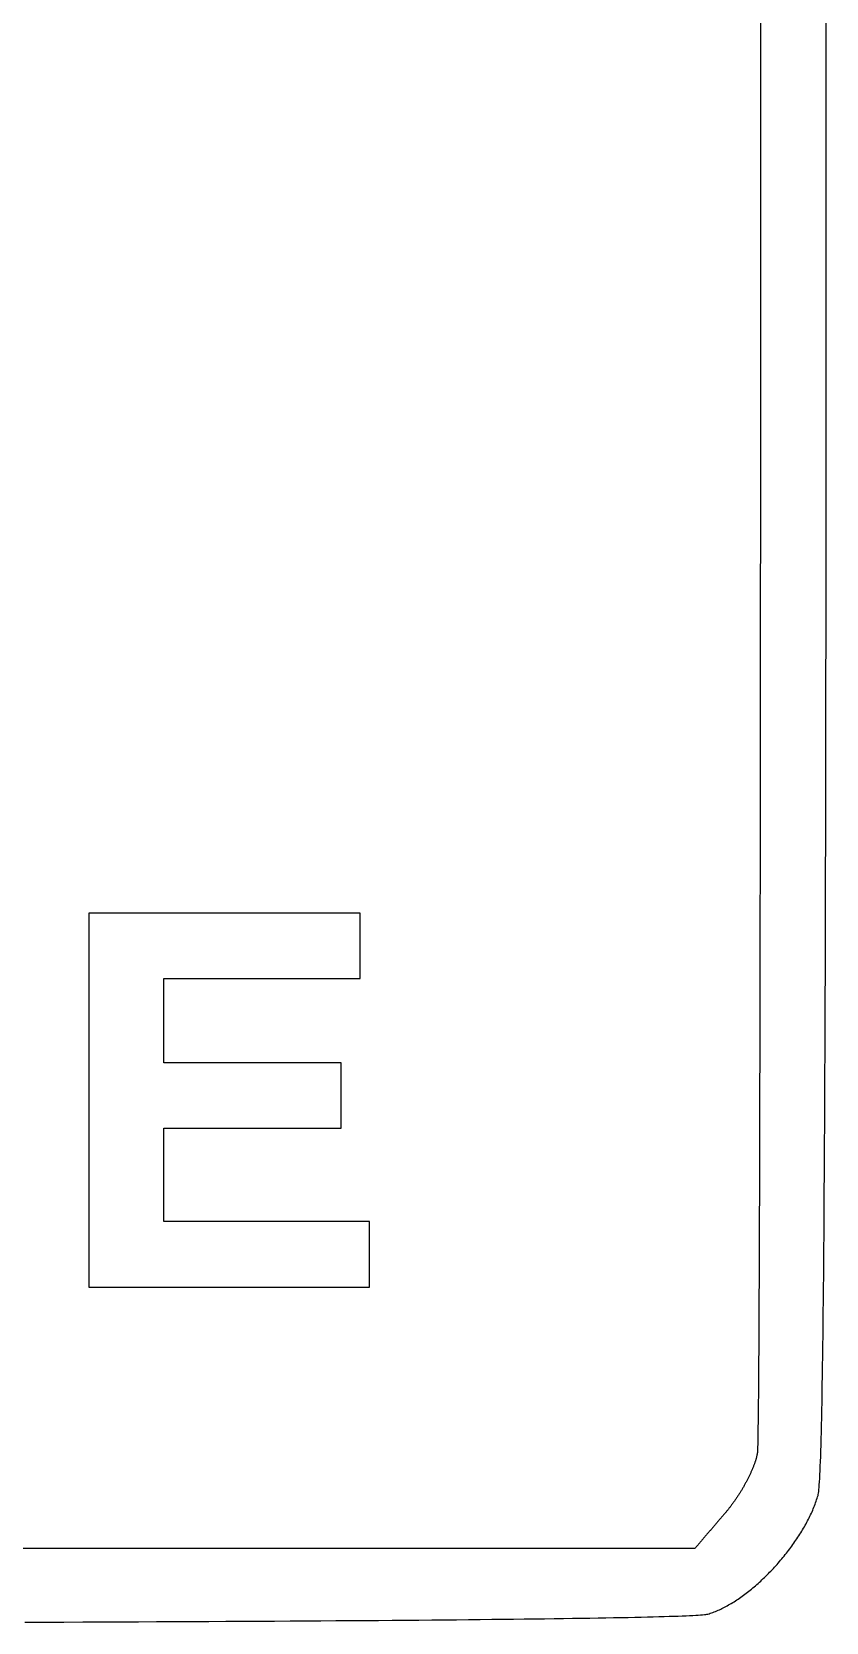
# Model space of a CAD drawing. Header units: metres. Extents: x 1755 to 5239, y 1150 to 5829.
# Drawn here: x 4389 to 5239, y 1151 to 2853 of the extents above; entities that cross this region are included whole.
import ezdxf

# ---------------------------------------------------------------- set-up
doc = ezdxf.new("R2010")
doc.units = ezdxf.units.M

msp = doc.modelspace()

# ---------------------------------------------------------------- linework, layer by layer
for points in [[(5168.3534, 2871.470853), (5168.36, 2839.136), (5168.3654, 2807.013187), (5168.3696, 2775.107016), (5168.3726, 2743.422089), (5168.3744, 2711.963008), (5168.375, 2680.734375), (5168.3744, 2649.740792), (5168.3726, 2618.986861), (5168.3696, 2588.477184), (5168.3654, 2558.216363), (5168.36, 2528.209), (5168.3534, 2498.459697), (5168.3456, 2468.973056), (5168.3366, 2439.753679), (5168.3264, 2410.806168), (5168.315, 2382.135125), (5168.3024, 2353.745152), (5168.2886, 2325.640851), (5168.2736, 2297.826824), (5168.2574, 2270.307673), (5168.24, 2243.088), (5168.2214, 2216.172407), (5168.2016, 2189.565496), (5168.1806, 2163.271869), (5168.1584, 2137.296128), (5168.135, 2111.642875), (5168.1104, 2086.316712), (5168.0846, 2061.322241), (5168.0576, 2036.664064), (5168.0294, 2012.346783), (5168, 1988.375), (5167.9694, 1964.753317), (5167.9376, 1941.486336), (5167.9046, 1918.578659), (5167.8704, 1896.034888), (5167.835, 1873.859625), (5167.7984, 1852.057472), (5167.7606, 1830.633031), (5167.7216, 1809.590904), (5167.6814, 1788.935693), (5167.64, 1768.672), (5167.5974, 1748.804427), (5167.5536, 1729.337576), (5167.5086, 1710.276049), (5167.4624, 1691.624448), (5167.415, 1673.387375), (5167.3664, 1655.569432), (5167.3166, 1638.175221), (5167.2656, 1621.209344), (5167.2134, 1604.676403), (5167.16, 1588.581), (5167.1054, 1572.927737), (5167.0496, 1557.721216), (5166.9926, 1542.966039), (5166.9344, 1528.666808), (5166.875, 1514.828125), (5166.8144, 1501.454592), (5166.7526, 1488.550811), (5166.6896, 1476.121384), (5166.6254, 1464.170913), (5166.56, 1452.704), (5166.4934, 1441.725247), (5166.4256, 1431.239256), (5166.3566, 1421.250629), (5166.2864, 1411.763968), (5166.215, 1402.783875), (5166.1424, 1394.314952), (5166.0686, 1386.361801), (5165.9936, 1378.929024), (5165.9174, 1372.021223), (5165.84, 1365.643), (5165.7614, 1359.798957), (5165.6816, 1354.493696), (5165.6006, 1349.731819), (5165.5184, 1345.517928), (5165.435, 1341.856625), (5165.3504, 1338.752512), (5165.2646, 1336.210191), (5165.1776, 1334.234264), (5165.0894, 1332.829333), (5165, 1332), (5164.905814, 1331.456423), (5164.803312, 1330.905784), (5164.692578, 1330.348221), (5164.573696, 1329.783872), (5164.44675, 1329.212875), (5164.311824, 1328.635368), (5164.169002, 1328.051489), (5164.018368, 1327.461376), (5163.860006, 1326.865167), (5163.694, 1326.263), (5163.520434, 1325.655013), (5163.339392, 1325.041344), (5163.150958, 1324.422131), (5162.955216, 1323.797512), (5162.75225, 1323.167625), (5162.542144, 1322.532608), (5162.324982, 1321.892599), (5162.100848, 1321.247736), (5161.869826, 1320.598157), (5161.632, 1319.944), (5161.387454, 1319.285403), (5161.136272, 1318.622504), (5160.878538, 1317.955441), (5160.614336, 1317.284352), (5160.34375, 1316.609375), (5160.066864, 1315.930648), (5159.783762, 1315.248309), (5159.494528, 1314.562496), (5159.199246, 1313.873347), (5158.898, 1313.181), (5158.590874, 1312.485593), (5158.277952, 1311.787264), (5157.959318, 1311.086151), (5157.635056, 1310.382392), (5157.30525, 1309.676125), (5156.969984, 1308.967488), (5156.629342, 1308.256619), (5156.283408, 1307.543656), (5155.932266, 1306.828737), (5155.576, 1306.112), (5155.214694, 1305.393583), (5154.848432, 1304.673624), (5154.477298, 1303.952261), (5154.101376, 1303.229632), (5153.72075, 1302.505875), (5153.335504, 1301.781128), (5152.945722, 1301.055529), (5152.551488, 1300.329216), (5152.152886, 1299.602327), (5151.75, 1298.875), (5151.342914, 1298.147373), (5150.931712, 1297.419584), (5150.516478, 1296.691771), (5150.097296, 1295.964072), (5149.67425, 1295.236625), (5149.247424, 1294.509568), (5148.816902, 1293.783039), (5148.382768, 1293.057176), (5147.945106, 1292.332117), (5147.504, 1291.608), (5147.059534, 1290.884963), (5146.611792, 1290.163144), (5146.160858, 1289.442681), (5145.706816, 1288.723712), (5145.24975, 1288.006375), (5144.789744, 1287.290808), (5144.326882, 1286.577149), (5143.861248, 1285.865536), (5143.392926, 1285.156107), (5142.922, 1284.449), (5142.448554, 1283.744353), (5141.972672, 1283.042304), (5141.494438, 1282.342991), (5141.013936, 1281.646552), (5140.53125, 1280.953125), (5140.046464, 1280.262848), (5139.559662, 1279.575859), (5139.070928, 1278.892296), (5138.580346, 1278.212297), (5138.088, 1277.536), (5137.593974, 1276.863543), (5137.098352, 1276.195064), (5136.601218, 1275.530701), (5136.102656, 1274.870592), (5135.60275, 1274.214875), (5135.101584, 1273.563688), (5134.599242, 1272.917169), (5134.095808, 1272.275456), (5133.591366, 1271.638687), (5133.086, 1271.007), (5132.579794, 1270.380533), (5132.072832, 1269.759424), (5131.565198, 1269.143811), (5131.056976, 1268.533832), (5130.54825, 1267.929625), (5130.039104, 1267.331328), (5129.529622, 1266.739079), (5129.019888, 1266.153016), (5128.509986, 1265.573277), (5128, 1265), (5127.4, 1264.3), (5126.8, 1263.6), (5126.2, 1262.9), (5125.6, 1262.2), (5125, 1261.5), (5124.4, 1260.8), (5123.8, 1260.1), (5123.2, 1259.4), (5122.6, 1258.7), (5122, 1258), (5121.4, 1257.3), (5120.8, 1256.6), (5120.2, 1255.9), (5119.6, 1255.2), (5119, 1254.5), (5118.4, 1253.8), (5117.8, 1253.1), (5117.2, 1252.4), (5116.6, 1251.7), (5116, 1251), (5115.4, 1250.3), (5114.8, 1249.6), (5114.2, 1248.9), (5113.6, 1248.2), (5113, 1247.5), (5112.4, 1246.8), (5111.8, 1246.1), (5111.2, 1245.4), (5110.6, 1244.7), (5110, 1244), (5109.4, 1243.3), (5108.8, 1242.6), (5108.2, 1241.9), (5107.6, 1241.2), (5107, 1240.5), (5106.4, 1239.8), (5105.8, 1239.1), (5105.2, 1238.4), (5104.6, 1237.7), (5104, 1237), (5103.4, 1236.3), (5102.8, 1235.6), (5102.2, 1234.9), (5101.6, 1234.2), (5101, 1233.5), (5100.4, 1232.8), (5099.8, 1232.1), (5099.2, 1231.4), (5098.6, 1230.7), (5098, 1230), (5082.03, 1230), (5066.06, 1230), (5050.09, 1230), (5034.12, 1230), (5018.15, 1230), (5002.18, 1230), (4986.21, 1230), (4970.24, 1230), (4954.27, 1230), (4938.3, 1230), (4922.33, 1230), (4906.36, 1230), (4890.39, 1230), (4874.42, 1230), (4858.45, 1230), (4842.48, 1230), (4826.51, 1230), (4810.54, 1230), (4794.57, 1230), (4778.6, 1230), (4762.63, 1230), (4746.66, 1230), (4730.69, 1230), (4714.72, 1230), (4698.75, 1230), (4682.78, 1230), (4666.81, 1230), (4650.84, 1230), (4634.87, 1230), (4618.9, 1230), (4602.93, 1230), (4586.96, 1230), (4570.99, 1230), (4555.02, 1230), (4539.05, 1230), (4523.08, 1230), (4507.11, 1230), (4491.14, 1230), (4475.17, 1230), (4459.2, 1230), (4443.23, 1230), (4427.26, 1230), (4411.29, 1230), (4395.32, 1230), (4379.35, 1230)], [(4381.311096, 1151.308592), (4402.360875, 1151.38425), (4423.110144, 1151.461888), (4443.558597, 1151.541494), (4463.705928, 1151.623056), (4483.551831, 1151.706562), (4503.096, 1151.792), (4522.338129, 1151.879358), (4541.277912, 1151.968624), (4559.915043, 1152.059786), (4578.249216, 1152.152832), (4596.280125, 1152.24775), (4614.007464, 1152.344528), (4631.430927, 1152.443154), (4648.550208, 1152.543616), (4665.365001, 1152.645902), (4681.875, 1152.75), (4698.079899, 1152.855898), (4713.979392, 1152.963584), (4729.573173, 1153.073046), (4744.860936, 1153.184272), (4759.842375, 1153.29725), (4774.517184, 1153.411968), (4788.885057, 1153.528414), (4802.945688, 1153.646576), (4816.698771, 1153.766442), (4830.144, 1153.888), (4843.281069, 1154.011238), (4856.109672, 1154.136144), (4868.629503, 1154.262706), (4880.840256, 1154.390912), (4892.741625, 1154.52075), (4904.333304, 1154.652208), (4915.614987, 1154.785274), (4926.586368, 1154.919936), (4937.247141, 1155.056182), (4947.597, 1155.194), (4957.635639, 1155.333378), (4967.362752, 1155.474304), (4976.778033, 1155.616766), (4985.881176, 1155.760752), (4994.671875, 1155.90625), (5003.149824, 1156.053248), (5011.314717, 1156.201734), (5019.166248, 1156.351696), (5026.704111, 1156.503122), (5033.928, 1156.656), (5040.837609, 1156.810318), (5047.432632, 1156.966064), (5053.712763, 1157.123226), (5059.677696, 1157.281792), (5065.327125, 1157.44175), (5070.660744, 1157.603088), (5075.678247, 1157.765794), (5080.379328, 1157.929856), (5084.763681, 1158.095262), (5088.831, 1158.262), (5092.580979, 1158.430058), (5096.013312, 1158.599424), (5099.127693, 1158.770086), (5101.923816, 1158.942032), (5104.401375, 1159.11525), (5106.560064, 1159.289728), (5108.399577, 1159.465454), (5109.919608, 1159.642416), (5111.119851, 1159.820602), (5112, 1160), (5113.353844, 1160.404641), (5114.715152, 1160.838328), (5116.083588, 1161.300707), (5117.458816, 1161.791424), (5118.8405, 1162.310125), (5120.228304, 1162.856456), (5121.621892, 1163.430063), (5123.020928, 1164.030592), (5124.425076, 1164.657689), (5125.834, 1165.311), (5127.247364, 1165.990171), (5128.664832, 1166.694848), (5130.086068, 1167.424677), (5131.510736, 1168.179304), (5132.9385, 1168.958375), (5134.369024, 1169.761536), (5135.801972, 1170.588433), (5137.237008, 1171.438712), (5138.673796, 1172.312019), (5140.112, 1173.208), (5141.551284, 1174.126301), (5142.991312, 1175.066568), (5144.431748, 1176.028447), (5145.872256, 1177.011584), (5147.3125, 1178.015625), (5148.752144, 1179.040216), (5150.190852, 1180.085003), (5151.628288, 1181.149632), (5153.064116, 1182.233749), (5154.498, 1183.337), (5155.929604, 1184.459031), (5157.358592, 1185.599488), (5158.784628, 1186.758017), (5160.207376, 1187.934264), (5161.6265, 1189.127875), (5163.041664, 1190.338496), (5164.452532, 1191.565773), (5165.858768, 1192.809352), (5167.260036, 1194.068879), (5168.656, 1195.344), (5170.046324, 1196.634361), (5171.430672, 1197.939608), (5172.808708, 1199.259387), (5174.180096, 1200.593344), (5175.5445, 1201.941125), (5176.901584, 1203.302376), (5178.251012, 1204.676743), (5179.592448, 1206.063872), (5180.925556, 1207.463409), (5182.25, 1208.875), (5183.565444, 1210.298291), (5184.871552, 1211.732928), (5186.167988, 1213.178557), (5187.454416, 1214.634824), (5188.7305, 1216.101375), (5189.995904, 1217.577856), (5191.250292, 1219.063913), (5192.493328, 1220.559192), (5193.724676, 1222.063339), (5194.944, 1223.576), (5196.150964, 1225.096821), (5197.345232, 1226.625448), (5198.526468, 1228.161527), (5199.694336, 1229.704704), (5200.8485, 1231.254625), (5201.988624, 1232.810936), (5203.114372, 1234.373283), (5204.225408, 1235.941312), (5205.321396, 1237.514669), (5206.402, 1239.093), (5207.466884, 1240.675951), (5208.515712, 1242.263168), (5209.548148, 1243.854297), (5210.563856, 1245.448984), (5211.5625, 1247.046875), (5212.543744, 1248.647616), (5213.507252, 1250.250853), (5214.452688, 1251.856232), (5215.379716, 1253.463399), (5216.288, 1255.072), (5217.177204, 1256.681681), (5218.046992, 1258.292088), (5218.897028, 1259.902867), (5219.726976, 1261.513664), (5220.5365, 1263.124125), (5221.325264, 1264.733896), (5222.092932, 1266.342623), (5222.839168, 1267.949952), (5223.563636, 1269.555529), (5224.266, 1271.159), (5224.945924, 1272.760011), (5225.603072, 1274.358208), (5226.237108, 1275.953237), (5226.847696, 1277.544744), (5227.4345, 1279.132375), (5227.997184, 1280.715776), (5228.535412, 1282.294593), (5229.048848, 1283.868472), (5229.537156, 1285.437059), (5230, 1287), (5230.238202, 1287.990645), (5230.472816, 1289.34396), (5230.703854, 1291.062015), (5230.931328, 1293.14688), (5231.15525, 1295.600625), (5231.375632, 1298.42532), (5231.592486, 1301.623035), (5231.805824, 1305.19584), (5232.015658, 1309.145805), (5232.222, 1313.475), (5232.424862, 1318.185495), (5232.624256, 1323.27936), (5232.820194, 1328.758665), (5233.012688, 1334.62548), (5233.20175, 1340.881875), (5233.387392, 1347.52992), (5233.569626, 1354.571685), (5233.748464, 1362.00924), (5233.923918, 1369.844655), (5234.096, 1378.08), (5234.264722, 1386.717345), (5234.430096, 1395.75876), (5234.592134, 1405.206315), (5234.750848, 1415.06208), (5234.90625, 1425.328125), (5235.058352, 1436.00652), (5235.207166, 1447.099335), (5235.352704, 1458.60864), (5235.494978, 1470.536505), (5235.634, 1482.885), (5235.769782, 1495.656195), (5235.902336, 1508.85216), (5236.031674, 1522.474965), (5236.157808, 1536.52668), (5236.28075, 1551.009375), (5236.400512, 1565.92512), (5236.517106, 1581.275985), (5236.630544, 1597.06404), (5236.740838, 1613.291355), (5236.848, 1629.96), (5236.952042, 1647.072045), (5237.052976, 1664.62956), (5237.150814, 1682.634615), (5237.245568, 1701.08928), (5237.33725, 1719.995625), (5237.425872, 1739.35572), (5237.511446, 1759.171635), (5237.593984, 1779.44544), (5237.673498, 1800.179205), (5237.75, 1821.375), (5237.823502, 1843.034895), (5237.894016, 1865.16096), (5237.961554, 1887.755265), (5238.026128, 1910.81988), (5238.08775, 1934.356875), (5238.146432, 1958.36832), (5238.202186, 1982.856285), (5238.255024, 2007.82284), (5238.304958, 2033.270055), (5238.352, 2059.2), (5238.396162, 2085.614745), (5238.437456, 2112.51636), (5238.475894, 2139.906915), (5238.511488, 2167.78848), (5238.54425, 2196.163125), (5238.574192, 2225.03292), (5238.601326, 2254.399935), (5238.625664, 2284.26624), (5238.647218, 2314.633905), (5238.666, 2345.505), (5238.682022, 2376.881595), (5238.695296, 2408.76576), (5238.705834, 2441.159565), (5238.713648, 2474.06508), (5238.71875, 2507.484375), (5238.721152, 2541.41952), (5238.720866, 2575.872585), (5238.717904, 2610.84564), (5238.712278, 2646.340755), (5238.704, 2682.36), (5238.693082, 2718.905445), (5238.679536, 2755.97916), (5238.663374, 2793.583215), (5238.644608, 2831.71968), (5238.62325, 2870.390625)]]:
    msp.add_lwpolyline(points)
msp.add_lwpolyline([(4450, 1710), (4450, 1708), (4450, 1706), (4450, 1704), (4450, 1702), (4450, 1700), (4450, 1698), (4450, 1696), (4450, 1694), (4450, 1692), (4450, 1690), (4450, 1688), (4450, 1686), (4450, 1684), (4450, 1682), (4450, 1680), (4450, 1678), (4450, 1676), (4450, 1674), (4450, 1672), (4450, 1670), (4450, 1668), (4450, 1666), (4450, 1664), (4450, 1662), (4450, 1660), (4450, 1658), (4450, 1656), (4450, 1654), (4450, 1652), (4450, 1650), (4450, 1648), (4450, 1646), (4450, 1644), (4450, 1642), (4450, 1640), (4450, 1638), (4450, 1636), (4450, 1634), (4450, 1632), (4450, 1630), (4450, 1628), (4450, 1626), (4450, 1624), (4450, 1622), (4450, 1620), (4450, 1618), (4450, 1616), (4450, 1614), (4450, 1612), (4450, 1610), (4450, 1608), (4450, 1606), (4450, 1604), (4450, 1602), (4450, 1600), (4450, 1598), (4450, 1596), (4450, 1594), (4450, 1592), (4450, 1590), (4450, 1588), (4450, 1586), (4450, 1584), (4450, 1582), (4450, 1580), (4450, 1578), (4450, 1576), (4450, 1574), (4450, 1572), (4450, 1570), (4450, 1568), (4450, 1566), (4450, 1564), (4450, 1562), (4450, 1560), (4450, 1558), (4450, 1556), (4450, 1554), (4450, 1552), (4450, 1550), (4450, 1548), (4450, 1546), (4450, 1544), (4450, 1542), (4450, 1540), (4450, 1538), (4450, 1536), (4450, 1534), (4450, 1532), (4450, 1530), (4450, 1528), (4450, 1526), (4450, 1524), (4450, 1522), (4450, 1520), (4450, 1518), (4450, 1516), (4450, 1514), (4450, 1512), (4450, 1510), (4451.5, 1510), (4453, 1510), (4454.5, 1510), (4456, 1510), (4457.5, 1510), (4459, 1510), (4460.5, 1510), (4462, 1510), (4463.5, 1510), (4465, 1510), (4466.5, 1510), (4468, 1510), (4469.5, 1510), (4471, 1510), (4472.5, 1510), (4474, 1510), (4475.5, 1510), (4477, 1510), (4478.5, 1510), (4480, 1510), (4481.5, 1510), (4483, 1510), (4484.5, 1510), (4486, 1510), (4487.5, 1510), (4489, 1510), (4490.5, 1510), (4492, 1510), (4493.5, 1510), (4495, 1510), (4496.5, 1510), (4498, 1510), (4499.5, 1510), (4501, 1510), (4502.5, 1510), (4504, 1510), (4505.5, 1510), (4507, 1510), (4508.5, 1510), (4510, 1510), (4511.5, 1510), (4513, 1510), (4514.5, 1510), (4516, 1510), (4517.5, 1510), (4519, 1510), (4520.5, 1510), (4522, 1510), (4523.5, 1510), (4525, 1510), (4526.5, 1510), (4528, 1510), (4529.5, 1510), (4531, 1510), (4532.5, 1510), (4534, 1510), (4535.5, 1510), (4537, 1510), (4538.5, 1510), (4540, 1510), (4541.5, 1510), (4543, 1510), (4544.5, 1510), (4546, 1510), (4547.5, 1510), (4549, 1510), (4550.5, 1510), (4552, 1510), (4553.5, 1510), (4555, 1510), (4556.5, 1510), (4558, 1510), (4559.5, 1510), (4561, 1510), (4562.5, 1510), (4564, 1510), (4565.5, 1510), (4567, 1510), (4568.5, 1510), (4570, 1510), (4571.5, 1510), (4573, 1510), (4574.5, 1510), (4576, 1510), (4577.5, 1510), (4579, 1510), (4580.5, 1510), (4582, 1510), (4583.5, 1510), (4585, 1510), (4586.5, 1510), (4588, 1510), (4589.5, 1510), (4591, 1510), (4592.5, 1510), (4594, 1510), (4595.5, 1510), (4597, 1510), (4598.5, 1510), (4600, 1510), (4601.5, 1510), (4603, 1510), (4604.5, 1510), (4606, 1510), (4607.5, 1510), (4609, 1510), (4610.5, 1510), (4612, 1510), (4613.5, 1510), (4615, 1510), (4616.5, 1510), (4618, 1510), (4619.5, 1510), (4621, 1510), (4622.5, 1510), (4624, 1510), (4625.5, 1510), (4627, 1510), (4628.5, 1510), (4630, 1510), (4631.5, 1510), (4633, 1510), (4634.5, 1510), (4636, 1510), (4637.5, 1510), (4639, 1510), (4640.5, 1510), (4642, 1510), (4643.5, 1510), (4645, 1510), (4646.5, 1510), (4648, 1510), (4649.5, 1510), (4651, 1510), (4652.5, 1510), (4654, 1510), (4655.5, 1510), (4657, 1510), (4658.5, 1510), (4660, 1510), (4661.5, 1510), (4663, 1510), (4664.5, 1510), (4666, 1510), (4667.5, 1510), (4669, 1510), (4670.5, 1510), (4672, 1510), (4673.5, 1510), (4675, 1510), (4676.5, 1510), (4678, 1510), (4679.5, 1510), (4681, 1510), (4682.5, 1510), (4684, 1510), (4685.5, 1510), (4687, 1510), (4688.5, 1510), (4690, 1510), (4691.5, 1510), (4693, 1510), (4694.5, 1510), (4696, 1510), (4697.5, 1510), (4699, 1510), (4700.5, 1510), (4702, 1510), (4703.5, 1510), (4705, 1510), (4706.5, 1510), (4708, 1510), (4709.5, 1510), (4711, 1510), (4712.5, 1510), (4714, 1510), (4715.5, 1510), (4717, 1510), (4718.5, 1510), (4720, 1510), (4721.5, 1510), (4723, 1510), (4724.5, 1510), (4726, 1510), (4727.5, 1510), (4729, 1510), (4730.5, 1510), (4732, 1510), (4733.5, 1510), (4735, 1510), (4736.5, 1510), (4738, 1510), (4739.5, 1510), (4741, 1510), (4742.5, 1510), (4744, 1510), (4745.5, 1510), (4747, 1510), (4748.5, 1510), (4750, 1510), (4750, 1510.7), (4750, 1511.4), (4750, 1512.1), (4750, 1512.8), (4750, 1513.5), (4750, 1514.2), (4750, 1514.9), (4750, 1515.6), (4750, 1516.3), (4750, 1517), (4750, 1517.7), (4750, 1518.4), (4750, 1519.1), (4750, 1519.8), (4750, 1520.5), (4750, 1521.2), (4750, 1521.9), (4750, 1522.6), (4750, 1523.3), (4750, 1524), (4750, 1524.7), (4750, 1525.4), (4750, 1526.1), (4750, 1526.8), (4750, 1527.5), (4750, 1528.2), (4750, 1528.9), (4750, 1529.6), (4750, 1530.3), (4750, 1531), (4750, 1531.7), (4750, 1532.4), (4750, 1533.1), (4750, 1533.8), (4750, 1534.5), (4750, 1535.2), (4750, 1535.9), (4750, 1536.6), (4750, 1537.3), (4750, 1538), (4750, 1538.7), (4750, 1539.4), (4750, 1540.1), (4750, 1540.8), (4750, 1541.5), (4750, 1542.2), (4750, 1542.9), (4750, 1543.6), (4750, 1544.3), (4750, 1545), (4750, 1545.7), (4750, 1546.4), (4750, 1547.1), (4750, 1547.8), (4750, 1548.5), (4750, 1549.2), (4750, 1549.9), (4750, 1550.6), (4750, 1551.3), (4750, 1552), (4750, 1552.7), (4750, 1553.4), (4750, 1554.1), (4750, 1554.8), (4750, 1555.5), (4750, 1556.2), (4750, 1556.9), (4750, 1557.6), (4750, 1558.3), (4750, 1559), (4750, 1559.7), (4750, 1560.4), (4750, 1561.1), (4750, 1561.8), (4750, 1562.5), (4750, 1563.2), (4750, 1563.9), (4750, 1564.6), (4750, 1565.3), (4750, 1566), (4750, 1566.7), (4750, 1567.4), (4750, 1568.1), (4750, 1568.8), (4750, 1569.5), (4750, 1570.2), (4750, 1570.9), (4750, 1571.6), (4750, 1572.3), (4750, 1573), (4750, 1573.7), (4750, 1574.4), (4750, 1575.1), (4750, 1575.8), (4750, 1576.5), (4750, 1577.2), (4750, 1577.9), (4750, 1578.6), (4750, 1579.3), (4750, 1580), (4748.9, 1580), (4747.8, 1580), (4746.7, 1580), (4745.6, 1580), (4744.5, 1580), (4743.4, 1580), (4742.3, 1580), (4741.2, 1580), (4740.1, 1580), (4739, 1580), (4737.9, 1580), (4736.8, 1580), (4735.7, 1580), (4734.6, 1580), (4733.5, 1580), (4732.4, 1580), (4731.3, 1580), (4730.2, 1580), (4729.1, 1580), (4728, 1580), (4726.9, 1580), (4725.8, 1580), (4724.7, 1580), (4723.6, 1580), (4722.5, 1580), (4721.4, 1580), (4720.3, 1580), (4719.2, 1580), (4718.1, 1580), (4717, 1580), (4715.9, 1580), (4714.8, 1580), (4713.7, 1580), (4712.6, 1580), (4711.5, 1580), (4710.4, 1580), (4709.3, 1580), (4708.2, 1580), (4707.1, 1580), (4706, 1580), (4704.9, 1580), (4703.8, 1580), (4702.7, 1580), (4701.6, 1580), (4700.5, 1580), (4699.4, 1580), (4698.3, 1580), (4697.2, 1580), (4696.1, 1580), (4695, 1580), (4693.9, 1580), (4692.8, 1580), (4691.7, 1580), (4690.6, 1580), (4689.5, 1580), (4688.4, 1580), (4687.3, 1580), (4686.2, 1580), (4685.1, 1580), (4684, 1580), (4682.9, 1580), (4681.8, 1580), (4680.7, 1580), (4679.6, 1580), (4678.5, 1580), (4677.4, 1580), (4676.3, 1580), (4675.2, 1580), (4674.1, 1580), (4673, 1580), (4671.9, 1580), (4670.8, 1580), (4669.7, 1580), (4668.6, 1580), (4667.5, 1580), (4666.4, 1580), (4665.3, 1580), (4664.2, 1580), (4663.1, 1580), (4662, 1580), (4660.9, 1580), (4659.8, 1580), (4658.7, 1580), (4657.6, 1580), (4656.5, 1580), (4655.4, 1580), (4654.3, 1580), (4653.2, 1580), (4652.1, 1580), (4651, 1580), (4649.9, 1580), (4648.8, 1580), (4647.7, 1580), (4646.6, 1580), (4645.5, 1580), (4644.4, 1580), (4643.3, 1580), (4642.2, 1580), (4641.1, 1580), (4640, 1580), (4638.9, 1580), (4637.8, 1580), (4636.7, 1580), (4635.6, 1580), (4634.5, 1580), (4633.4, 1580), (4632.3, 1580), (4631.2, 1580), (4630.1, 1580), (4629, 1580), (4627.9, 1580), (4626.8, 1580), (4625.7, 1580), (4624.6, 1580), (4623.5, 1580), (4622.4, 1580), (4621.3, 1580), (4620.2, 1580), (4619.1, 1580), (4618, 1580), (4616.9, 1580), (4615.8, 1580), (4614.7, 1580), (4613.6, 1580), (4612.5, 1580), (4611.4, 1580), (4610.3, 1580), (4609.2, 1580), (4608.1, 1580), (4607, 1580), (4605.9, 1580), (4604.8, 1580), (4603.7, 1580), (4602.6, 1580), (4601.5, 1580), (4600.4, 1580), (4599.3, 1580), (4598.2, 1580), (4597.1, 1580), (4596, 1580), (4594.9, 1580), (4593.8, 1580), (4592.7, 1580), (4591.6, 1580), (4590.5, 1580), (4589.4, 1580), (4588.3, 1580), (4587.2, 1580), (4586.1, 1580), (4585, 1580), (4583.9, 1580), (4582.8, 1580), (4581.7, 1580), (4580.6, 1580), (4579.5, 1580), (4578.4, 1580), (4577.3, 1580), (4576.2, 1580), (4575.1, 1580), (4574, 1580), (4572.9, 1580), (4571.8, 1580), (4570.7, 1580), (4569.6, 1580), (4568.5, 1580), (4567.4, 1580), (4566.3, 1580), (4565.2, 1580), (4564.1, 1580), (4563, 1580), (4561.9, 1580), (4560.8, 1580), (4559.7, 1580), (4558.6, 1580), (4557.5, 1580), (4556.4, 1580), (4555.3, 1580), (4554.2, 1580), (4553.1, 1580), (4552, 1580), (4550.9, 1580), (4549.8, 1580), (4548.7, 1580), (4547.6, 1580), (4546.5, 1580), (4545.4, 1580), (4544.3, 1580), (4543.2, 1580), (4542.1, 1580), (4541, 1580), (4539.9, 1580), (4538.8, 1580), (4537.7, 1580), (4536.6, 1580), (4535.5, 1580), (4534.4, 1580), (4533.3, 1580), (4532.2, 1580), (4531.1, 1580), (4530, 1580), (4530, 1581), (4530, 1582), (4530, 1583), (4530, 1584), (4530, 1585), (4530, 1586), (4530, 1587), (4530, 1588), (4530, 1589), (4530, 1590), (4530, 1591), (4530, 1592), (4530, 1593), (4530, 1594), (4530, 1595), (4530, 1596), (4530, 1597), (4530, 1598), (4530, 1599), (4530, 1600), (4530, 1601), (4530, 1602), (4530, 1603), (4530, 1604), (4530, 1605), (4530, 1606), (4530, 1607), (4530, 1608), (4530, 1609), (4530, 1610), (4530, 1611), (4530, 1612), (4530, 1613), (4530, 1614), (4530, 1615), (4530, 1616), (4530, 1617), (4530, 1618), (4530, 1619), (4530, 1620), (4530, 1621), (4530, 1622), (4530, 1623), (4530, 1624), (4530, 1625), (4530, 1626), (4530, 1627), (4530, 1628), (4530, 1629), (4530, 1630), (4530, 1631), (4530, 1632), (4530, 1633), (4530, 1634), (4530, 1635), (4530, 1636), (4530, 1637), (4530, 1638), (4530, 1639), (4530, 1640), (4530, 1641), (4530, 1642), (4530, 1643), (4530, 1644), (4530, 1645), (4530, 1646), (4530, 1647), (4530, 1648), (4530, 1649), (4530, 1650), (4530, 1651), (4530, 1652), (4530, 1653), (4530, 1654), (4530, 1655), (4530, 1656), (4530, 1657), (4530, 1658), (4530, 1659), (4530, 1660), (4530, 1661), (4530, 1662), (4530, 1663), (4530, 1664), (4530, 1665), (4530, 1666), (4530, 1667), (4530, 1668), (4530, 1669), (4530, 1670), (4530, 1671), (4530, 1672), (4530, 1673), (4530, 1674), (4530, 1675), (4530, 1676), (4530, 1677), (4530, 1678), (4530, 1679), (4530, 1680), (4530.95, 1680), (4531.9, 1680), (4532.85, 1680), (4533.8, 1680), (4534.75, 1680), (4535.7, 1680), (4536.65, 1680), (4537.6, 1680), (4538.55, 1680), (4539.5, 1680), (4540.45, 1680), (4541.4, 1680), (4542.35, 1680), (4543.3, 1680), (4544.25, 1680), (4545.2, 1680), (4546.15, 1680), (4547.1, 1680), (4548.05, 1680), (4549, 1680), (4549.95, 1680), (4550.9, 1680), (4551.85, 1680), (4552.8, 1680), (4553.75, 1680), (4554.7, 1680), (4555.65, 1680), (4556.6, 1680), (4557.55, 1680), (4558.5, 1680), (4559.45, 1680), (4560.4, 1680), (4561.35, 1680), (4562.3, 1680), (4563.25, 1680), (4564.2, 1680), (4565.15, 1680), (4566.1, 1680), (4567.05, 1680), (4568, 1680), (4568.95, 1680), (4569.9, 1680), (4570.85, 1680), (4571.8, 1680), (4572.75, 1680), (4573.7, 1680), (4574.65, 1680), (4575.6, 1680), (4576.55, 1680), (4577.5, 1680), (4578.45, 1680), (4579.4, 1680), (4580.35, 1680), (4581.3, 1680), (4582.25, 1680), (4583.2, 1680), (4584.15, 1680), (4585.1, 1680), (4586.05, 1680), (4587, 1680), (4587.95, 1680), (4588.9, 1680), (4589.85, 1680), (4590.8, 1680), (4591.75, 1680), (4592.7, 1680), (4593.65, 1680), (4594.6, 1680), (4595.55, 1680), (4596.5, 1680), (4597.45, 1680), (4598.4, 1680), (4599.35, 1680), (4600.3, 1680), (4601.25, 1680), (4602.2, 1680), (4603.15, 1680), (4604.1, 1680), (4605.05, 1680), (4606, 1680), (4606.95, 1680), (4607.9, 1680), (4608.85, 1680), (4609.8, 1680), (4610.75, 1680), (4611.7, 1680), (4612.65, 1680), (4613.6, 1680), (4614.55, 1680), (4615.5, 1680), (4616.45, 1680), (4617.4, 1680), (4618.35, 1680), (4619.3, 1680), (4620.25, 1680), (4621.2, 1680), (4622.15, 1680), (4623.1, 1680), (4624.05, 1680), (4625, 1680), (4625.95, 1680), (4626.9, 1680), (4627.85, 1680), (4628.8, 1680), (4629.75, 1680), (4630.7, 1680), (4631.65, 1680), (4632.6, 1680), (4633.55, 1680), (4634.5, 1680), (4635.45, 1680), (4636.4, 1680), (4637.35, 1680), (4638.3, 1680), (4639.25, 1680), (4640.2, 1680), (4641.15, 1680), (4642.1, 1680), (4643.05, 1680), (4644, 1680), (4644.95, 1680), (4645.9, 1680), (4646.85, 1680), (4647.8, 1680), (4648.75, 1680), (4649.7, 1680), (4650.65, 1680), (4651.6, 1680), (4652.55, 1680), (4653.5, 1680), (4654.45, 1680), (4655.4, 1680), (4656.35, 1680), (4657.3, 1680), (4658.25, 1680), (4659.2, 1680), (4660.15, 1680), (4661.1, 1680), (4662.05, 1680), (4663, 1680), (4663.95, 1680), (4664.9, 1680), (4665.85, 1680), (4666.8, 1680), (4667.75, 1680), (4668.7, 1680), (4669.65, 1680), (4670.6, 1680), (4671.55, 1680), (4672.5, 1680), (4673.45, 1680), (4674.4, 1680), (4675.35, 1680), (4676.3, 1680), (4677.25, 1680), (4678.2, 1680), (4679.15, 1680), (4680.1, 1680), (4681.05, 1680), (4682, 1680), (4682.95, 1680), (4683.9, 1680), (4684.85, 1680), (4685.8, 1680), (4686.75, 1680), (4687.7, 1680), (4688.65, 1680), (4689.6, 1680), (4690.55, 1680), (4691.5, 1680), (4692.45, 1680), (4693.4, 1680), (4694.35, 1680), (4695.3, 1680), (4696.25, 1680), (4697.2, 1680), (4698.15, 1680), (4699.1, 1680), (4700.05, 1680), (4701, 1680), (4701.95, 1680), (4702.9, 1680), (4703.85, 1680), (4704.8, 1680), (4705.75, 1680), (4706.7, 1680), (4707.65, 1680), (4708.6, 1680), (4709.55, 1680), (4710.5, 1680), (4711.45, 1680), (4712.4, 1680), (4713.35, 1680), (4714.3, 1680), (4715.25, 1680), (4716.2, 1680), (4717.15, 1680), (4718.1, 1680), (4719.05, 1680), (4720, 1680), (4720, 1680.7), (4720, 1681.4), (4720, 1682.1), (4720, 1682.8), (4720, 1683.5), (4720, 1684.2), (4720, 1684.9), (4720, 1685.6), (4720, 1686.3), (4720, 1687), (4720, 1687.7), (4720, 1688.4), (4720, 1689.1), (4720, 1689.8), (4720, 1690.5), (4720, 1691.2), (4720, 1691.9), (4720, 1692.6), (4720, 1693.3), (4720, 1694), (4720, 1694.7), (4720, 1695.4), (4720, 1696.1), (4720, 1696.8), (4720, 1697.5), (4720, 1698.2), (4720, 1698.9), (4720, 1699.6), (4720, 1700.3), (4720, 1701), (4720, 1701.7), (4720, 1702.4), (4720, 1703.1), (4720, 1703.8), (4720, 1704.5), (4720, 1705.2), (4720, 1705.9), (4720, 1706.6), (4720, 1707.3), (4720, 1708), (4720, 1708.7), (4720, 1709.4), (4720, 1710.1), (4720, 1710.8), (4720, 1711.5), (4720, 1712.2), (4720, 1712.9), (4720, 1713.6), (4720, 1714.3), (4720, 1715), (4720, 1715.7), (4720, 1716.4), (4720, 1717.1), (4720, 1717.8), (4720, 1718.5), (4720, 1719.2), (4720, 1719.9), (4720, 1720.6), (4720, 1721.3), (4720, 1722), (4720, 1722.7), (4720, 1723.4), (4720, 1724.1), (4720, 1724.8), (4720, 1725.5), (4720, 1726.2), (4720, 1726.9), (4720, 1727.6), (4720, 1728.3), (4720, 1729), (4720, 1729.7), (4720, 1730.4), (4720, 1731.1), (4720, 1731.8), (4720, 1732.5), (4720, 1733.2), (4720, 1733.9), (4720, 1734.6), (4720, 1735.3), (4720, 1736), (4720, 1736.7), (4720, 1737.4), (4720, 1738.1), (4720, 1738.8), (4720, 1739.5), (4720, 1740.2), (4720, 1740.9), (4720, 1741.6), (4720, 1742.3), (4720, 1743), (4720, 1743.7), (4720, 1744.4), (4720, 1745.1), (4720, 1745.8), (4720, 1746.5), (4720, 1747.2), (4720, 1747.9), (4720, 1748.6), (4720, 1749.3), (4720, 1750), (4719.05, 1750), (4718.1, 1750), (4717.15, 1750), (4716.2, 1750), (4715.25, 1750), (4714.3, 1750), (4713.35, 1750), (4712.4, 1750), (4711.45, 1750), (4710.5, 1750), (4709.55, 1750), (4708.6, 1750), (4707.65, 1750), (4706.7, 1750), (4705.75, 1750), (4704.8, 1750), (4703.85, 1750), (4702.9, 1750), (4701.95, 1750), (4701, 1750), (4700.05, 1750), (4699.1, 1750), (4698.15, 1750), (4697.2, 1750), (4696.25, 1750), (4695.3, 1750), (4694.35, 1750), (4693.4, 1750), (4692.45, 1750), (4691.5, 1750), (4690.55, 1750), (4689.6, 1750), (4688.65, 1750), (4687.7, 1750), (4686.75, 1750), (4685.8, 1750), (4684.85, 1750), (4683.9, 1750), (4682.95, 1750), (4682, 1750), (4681.05, 1750), (4680.1, 1750), (4679.15, 1750), (4678.2, 1750), (4677.25, 1750), (4676.3, 1750), (4675.35, 1750), (4674.4, 1750), (4673.45, 1750), (4672.5, 1750), (4671.55, 1750), (4670.6, 1750), (4669.65, 1750), (4668.7, 1750), (4667.75, 1750), (4666.8, 1750), (4665.85, 1750), (4664.9, 1750), (4663.95, 1750), (4663, 1750), (4662.05, 1750), (4661.1, 1750), (4660.15, 1750), (4659.2, 1750), (4658.25, 1750), (4657.3, 1750), (4656.35, 1750), (4655.4, 1750), (4654.45, 1750), (4653.5, 1750), (4652.55, 1750), (4651.6, 1750), (4650.65, 1750), (4649.7, 1750), (4648.75, 1750), (4647.8, 1750), (4646.85, 1750), (4645.9, 1750), (4644.95, 1750), (4644, 1750), (4643.05, 1750), (4642.1, 1750), (4641.15, 1750), (4640.2, 1750), (4639.25, 1750), (4638.3, 1750), (4637.35, 1750), (4636.4, 1750), (4635.45, 1750), (4634.5, 1750), (4633.55, 1750), (4632.6, 1750), (4631.65, 1750), (4630.7, 1750), (4629.75, 1750), (4628.8, 1750), (4627.85, 1750), (4626.9, 1750), (4625.95, 1750), (4625, 1750), (4624.05, 1750), (4623.1, 1750), (4622.15, 1750), (4621.2, 1750), (4620.25, 1750), (4619.3, 1750), (4618.35, 1750), (4617.4, 1750), (4616.45, 1750), (4615.5, 1750), (4614.55, 1750), (4613.6, 1750), (4612.65, 1750), (4611.7, 1750), (4610.75, 1750), (4609.8, 1750), (4608.85, 1750), (4607.9, 1750), (4606.95, 1750), (4606, 1750), (4605.05, 1750), (4604.1, 1750), (4603.15, 1750), (4602.2, 1750), (4601.25, 1750), (4600.3, 1750), (4599.35, 1750), (4598.4, 1750), (4597.45, 1750), (4596.5, 1750), (4595.55, 1750), (4594.6, 1750), (4593.65, 1750), (4592.7, 1750), (4591.75, 1750), (4590.8, 1750), (4589.85, 1750), (4588.9, 1750), (4587.95, 1750), (4587, 1750), (4586.05, 1750), (4585.1, 1750), (4584.15, 1750), (4583.2, 1750), (4582.25, 1750), (4581.3, 1750), (4580.35, 1750), (4579.4, 1750), (4578.45, 1750), (4577.5, 1750), (4576.55, 1750), (4575.6, 1750), (4574.65, 1750), (4573.7, 1750), (4572.75, 1750), (4571.8, 1750), (4570.85, 1750), (4569.9, 1750), (4568.95, 1750), (4568, 1750), (4567.05, 1750), (4566.1, 1750), (4565.15, 1750), (4564.2, 1750), (4563.25, 1750), (4562.3, 1750), (4561.35, 1750), (4560.4, 1750), (4559.45, 1750), (4558.5, 1750), (4557.55, 1750), (4556.6, 1750), (4555.65, 1750), (4554.7, 1750), (4553.75, 1750), (4552.8, 1750), (4551.85, 1750), (4550.9, 1750), (4549.95, 1750), (4549, 1750), (4548.05, 1750), (4547.1, 1750), (4546.15, 1750), (4545.2, 1750), (4544.25, 1750), (4543.3, 1750), (4542.35, 1750), (4541.4, 1750), (4540.45, 1750), (4539.5, 1750), (4538.55, 1750), (4537.6, 1750), (4536.65, 1750), (4535.7, 1750), (4534.75, 1750), (4533.8, 1750), (4532.85, 1750), (4531.9, 1750), (4530.95, 1750), (4530, 1750), (4530, 1750.9), (4530, 1751.8), (4530, 1752.7), (4530, 1753.6), (4530, 1754.5), (4530, 1755.4), (4530, 1756.3), (4530, 1757.2), (4530, 1758.1), (4530, 1759), (4530, 1759.9), (4530, 1760.8), (4530, 1761.7), (4530, 1762.6), (4530, 1763.5), (4530, 1764.4), (4530, 1765.3), (4530, 1766.2), (4530, 1767.1), (4530, 1768), (4530, 1768.9), (4530, 1769.8), (4530, 1770.7), (4530, 1771.6), (4530, 1772.5), (4530, 1773.4), (4530, 1774.3), (4530, 1775.2), (4530, 1776.1), (4530, 1777), (4530, 1777.9), (4530, 1778.8), (4530, 1779.7), (4530, 1780.6), (4530, 1781.5), (4530, 1782.4), (4530, 1783.3), (4530, 1784.2), (4530, 1785.1), (4530, 1786), (4530, 1786.9), (4530, 1787.8), (4530, 1788.7), (4530, 1789.6), (4530, 1790.5), (4530, 1791.4), (4530, 1792.3), (4530, 1793.2), (4530, 1794.1), (4530, 1795), (4530, 1795.9), (4530, 1796.8), (4530, 1797.7), (4530, 1798.6), (4530, 1799.5), (4530, 1800.4), (4530, 1801.3), (4530, 1802.2), (4530, 1803.1), (4530, 1804), (4530, 1804.9), (4530, 1805.8), (4530, 1806.7), (4530, 1807.6), (4530, 1808.5), (4530, 1809.4), (4530, 1810.3), (4530, 1811.2), (4530, 1812.1), (4530, 1813), (4530, 1813.9), (4530, 1814.8), (4530, 1815.7), (4530, 1816.6), (4530, 1817.5), (4530, 1818.4), (4530, 1819.3), (4530, 1820.2), (4530, 1821.1), (4530, 1822), (4530, 1822.9), (4530, 1823.8), (4530, 1824.7), (4530, 1825.6), (4530, 1826.5), (4530, 1827.4), (4530, 1828.3), (4530, 1829.2), (4530, 1830.1), (4530, 1831), (4530, 1831.9), (4530, 1832.8), (4530, 1833.7), (4530, 1834.6), (4530, 1835.5), (4530, 1836.4), (4530, 1837.3), (4530, 1838.2), (4530, 1839.1), (4530, 1840), (4531.05, 1840), (4532.1, 1840), (4533.15, 1840), (4534.2, 1840), (4535.25, 1840), (4536.3, 1840), (4537.35, 1840), (4538.4, 1840), (4539.45, 1840), (4540.5, 1840), (4541.55, 1840), (4542.6, 1840), (4543.65, 1840), (4544.7, 1840), (4545.75, 1840), (4546.8, 1840), (4547.85, 1840), (4548.9, 1840), (4549.95, 1840), (4551, 1840), (4552.05, 1840), (4553.1, 1840), (4554.15, 1840), (4555.2, 1840), (4556.25, 1840), (4557.3, 1840), (4558.35, 1840), (4559.4, 1840), (4560.45, 1840), (4561.5, 1840), (4562.55, 1840), (4563.6, 1840), (4564.65, 1840), (4565.7, 1840), (4566.75, 1840), (4567.8, 1840), (4568.85, 1840), (4569.9, 1840), (4570.95, 1840), (4572, 1840), (4573.05, 1840), (4574.1, 1840), (4575.15, 1840), (4576.2, 1840), (4577.25, 1840), (4578.3, 1840), (4579.35, 1840), (4580.4, 1840), (4581.45, 1840), (4582.5, 1840), (4583.55, 1840), (4584.6, 1840), (4585.65, 1840), (4586.7, 1840), (4587.75, 1840), (4588.8, 1840), (4589.85, 1840), (4590.9, 1840), (4591.95, 1840), (4593, 1840), (4594.05, 1840), (4595.1, 1840), (4596.15, 1840), (4597.2, 1840), (4598.25, 1840), (4599.3, 1840), (4600.35, 1840), (4601.4, 1840), (4602.45, 1840), (4603.5, 1840), (4604.55, 1840), (4605.6, 1840), (4606.65, 1840), (4607.7, 1840), (4608.75, 1840), (4609.8, 1840), (4610.85, 1840), (4611.9, 1840), (4612.95, 1840), (4614, 1840), (4615.05, 1840), (4616.1, 1840), (4617.15, 1840), (4618.2, 1840), (4619.25, 1840), (4620.3, 1840), (4621.35, 1840), (4622.4, 1840), (4623.45, 1840), (4624.5, 1840), (4625.55, 1840), (4626.6, 1840), (4627.65, 1840), (4628.7, 1840), (4629.75, 1840), (4630.8, 1840), (4631.85, 1840), (4632.9, 1840), (4633.95, 1840), (4635, 1840), (4636.05, 1840), (4637.1, 1840), (4638.15, 1840), (4639.2, 1840), (4640.25, 1840), (4641.3, 1840), (4642.35, 1840), (4643.4, 1840), (4644.45, 1840), (4645.5, 1840), (4646.55, 1840), (4647.6, 1840), (4648.65, 1840), (4649.7, 1840), (4650.75, 1840), (4651.8, 1840), (4652.85, 1840), (4653.9, 1840), (4654.95, 1840), (4656, 1840), (4657.05, 1840), (4658.1, 1840), (4659.15, 1840), (4660.2, 1840), (4661.25, 1840), (4662.3, 1840), (4663.35, 1840), (4664.4, 1840), (4665.45, 1840), (4666.5, 1840), (4667.55, 1840), (4668.6, 1840), (4669.65, 1840), (4670.7, 1840), (4671.75, 1840), (4672.8, 1840), (4673.85, 1840), (4674.9, 1840), (4675.95, 1840), (4677, 1840), (4678.05, 1840), (4679.1, 1840), (4680.15, 1840), (4681.2, 1840), (4682.25, 1840), (4683.3, 1840), (4684.35, 1840), (4685.4, 1840), (4686.45, 1840), (4687.5, 1840), (4688.55, 1840), (4689.6, 1840), (4690.65, 1840), (4691.7, 1840), (4692.75, 1840), (4693.8, 1840), (4694.85, 1840), (4695.9, 1840), (4696.95, 1840), (4698, 1840), (4699.05, 1840), (4700.1, 1840), (4701.15, 1840), (4702.2, 1840), (4703.25, 1840), (4704.3, 1840), (4705.35, 1840), (4706.4, 1840), (4707.45, 1840), (4708.5, 1840), (4709.55, 1840), (4710.6, 1840), (4711.65, 1840), (4712.7, 1840), (4713.75, 1840), (4714.8, 1840), (4715.85, 1840), (4716.9, 1840), (4717.95, 1840), (4719, 1840), (4720.05, 1840), (4721.1, 1840), (4722.15, 1840), (4723.2, 1840), (4724.25, 1840), (4725.3, 1840), (4726.35, 1840), (4727.4, 1840), (4728.45, 1840), (4729.5, 1840), (4730.55, 1840), (4731.6, 1840), (4732.65, 1840), (4733.7, 1840), (4734.75, 1840), (4735.8, 1840), (4736.85, 1840), (4737.9, 1840), (4738.95, 1840), (4740, 1840), (4740, 1840.7), (4740, 1841.4), (4740, 1842.1), (4740, 1842.8), (4740, 1843.5), (4740, 1844.2), (4740, 1844.9), (4740, 1845.6), (4740, 1846.3), (4740, 1847), (4740, 1847.7), (4740, 1848.4), (4740, 1849.1), (4740, 1849.8), (4740, 1850.5), (4740, 1851.2), (4740, 1851.9), (4740, 1852.6), (4740, 1853.3), (4740, 1854), (4740, 1854.7), (4740, 1855.4), (4740, 1856.1), (4740, 1856.8), (4740, 1857.5), (4740, 1858.2), (4740, 1858.9), (4740, 1859.6), (4740, 1860.3), (4740, 1861), (4740, 1861.7), (4740, 1862.4), (4740, 1863.1), (4740, 1863.8), (4740, 1864.5), (4740, 1865.2), (4740, 1865.9), (4740, 1866.6), (4740, 1867.3), (4740, 1868), (4740, 1868.7), (4740, 1869.4), (4740, 1870.1), (4740, 1870.8), (4740, 1871.5), (4740, 1872.2), (4740, 1872.9), (4740, 1873.6), (4740, 1874.3), (4740, 1875), (4740, 1875.7), (4740, 1876.4), (4740, 1877.1), (4740, 1877.8), (4740, 1878.5), (4740, 1879.2), (4740, 1879.9), (4740, 1880.6), (4740, 1881.3), (4740, 1882), (4740, 1882.7), (4740, 1883.4), (4740, 1884.1), (4740, 1884.8), (4740, 1885.5), (4740, 1886.2), (4740, 1886.9), (4740, 1887.6), (4740, 1888.3), (4740, 1889), (4740, 1889.7), (4740, 1890.4), (4740, 1891.1), (4740, 1891.8), (4740, 1892.5), (4740, 1893.2), (4740, 1893.9), (4740, 1894.6), (4740, 1895.3), (4740, 1896), (4740, 1896.7), (4740, 1897.4), (4740, 1898.1), (4740, 1898.8), (4740, 1899.5), (4740, 1900.2), (4740, 1900.9), (4740, 1901.6), (4740, 1902.3), (4740, 1903), (4740, 1903.7), (4740, 1904.4), (4740, 1905.1), (4740, 1905.8), (4740, 1906.5), (4740, 1907.2), (4740, 1907.9), (4740, 1908.6), (4740, 1909.3), (4740, 1910), (4738.55, 1910), (4737.1, 1910), (4735.65, 1910), (4734.2, 1910), (4732.75, 1910), (4731.3, 1910), (4729.85, 1910), (4728.4, 1910), (4726.95, 1910), (4725.5, 1910), (4724.05, 1910), (4722.6, 1910), (4721.15, 1910), (4719.7, 1910), (4718.25, 1910), (4716.8, 1910), (4715.35, 1910), (4713.9, 1910), (4712.45, 1910), (4711, 1910), (4709.55, 1910), (4708.1, 1910), (4706.65, 1910), (4705.2, 1910), (4703.75, 1910), (4702.3, 1910), (4700.85, 1910), (4699.4, 1910), (4697.95, 1910), (4696.5, 1910), (4695.05, 1910), (4693.6, 1910), (4692.15, 1910), (4690.7, 1910), (4689.25, 1910), (4687.8, 1910), (4686.35, 1910), (4684.9, 1910), (4683.45, 1910), (4682, 1910), (4680.55, 1910), (4679.1, 1910), (4677.65, 1910), (4676.2, 1910), (4674.75, 1910), (4673.3, 1910), (4671.85, 1910), (4670.4, 1910), (4668.95, 1910), (4667.5, 1910), (4666.05, 1910), (4664.6, 1910), (4663.15, 1910), (4661.7, 1910), (4660.25, 1910), (4658.8, 1910), (4657.35, 1910), (4655.9, 1910), (4654.45, 1910), (4653, 1910), (4651.55, 1910), (4650.1, 1910), (4648.65, 1910), (4647.2, 1910), (4645.75, 1910), (4644.3, 1910), (4642.85, 1910), (4641.4, 1910), (4639.95, 1910), (4638.5, 1910), (4637.05, 1910), (4635.6, 1910), (4634.15, 1910), (4632.7, 1910), (4631.25, 1910), (4629.8, 1910), (4628.35, 1910), (4626.9, 1910), (4625.45, 1910), (4624, 1910), (4622.55, 1910), (4621.1, 1910), (4619.65, 1910), (4618.2, 1910), (4616.75, 1910), (4615.3, 1910), (4613.85, 1910), (4612.4, 1910), (4610.95, 1910), (4609.5, 1910), (4608.05, 1910), (4606.6, 1910), (4605.15, 1910), (4603.7, 1910), (4602.25, 1910), (4600.8, 1910), (4599.35, 1910), (4597.9, 1910), (4596.45, 1910), (4595, 1910), (4593.55, 1910), (4592.1, 1910), (4590.65, 1910), (4589.2, 1910), (4587.75, 1910), (4586.3, 1910), (4584.85, 1910), (4583.4, 1910), (4581.95, 1910), (4580.5, 1910), (4579.05, 1910), (4577.6, 1910), (4576.15, 1910), (4574.7, 1910), (4573.25, 1910), (4571.8, 1910), (4570.35, 1910), (4568.9, 1910), (4567.45, 1910), (4566, 1910), (4564.55, 1910), (4563.1, 1910), (4561.65, 1910), (4560.2, 1910), (4558.75, 1910), (4557.3, 1910), (4555.85, 1910), (4554.4, 1910), (4552.95, 1910), (4551.5, 1910), (4550.05, 1910), (4548.6, 1910), (4547.15, 1910), (4545.7, 1910), (4544.25, 1910), (4542.8, 1910), (4541.35, 1910), (4539.9, 1910), (4538.45, 1910), (4537, 1910), (4535.55, 1910), (4534.1, 1910), (4532.65, 1910), (4531.2, 1910), (4529.75, 1910), (4528.3, 1910), (4526.85, 1910), (4525.4, 1910), (4523.95, 1910), (4522.5, 1910), (4521.05, 1910), (4519.6, 1910), (4518.15, 1910), (4516.7, 1910), (4515.25, 1910), (4513.8, 1910), (4512.35, 1910), (4510.9, 1910), (4509.45, 1910), (4508, 1910), (4506.55, 1910), (4505.1, 1910), (4503.65, 1910), (4502.2, 1910), (4500.75, 1910), (4499.3, 1910), (4497.85, 1910), (4496.4, 1910), (4494.95, 1910), (4493.5, 1910), (4492.05, 1910), (4490.6, 1910), (4489.15, 1910), (4487.7, 1910), (4486.25, 1910), (4484.8, 1910), (4483.35, 1910), (4481.9, 1910), (4480.45, 1910), (4479, 1910), (4477.55, 1910), (4476.1, 1910), (4474.65, 1910), (4473.2, 1910), (4471.75, 1910), (4470.3, 1910), (4468.85, 1910), (4467.4, 1910), (4465.95, 1910), (4464.5, 1910), (4463.05, 1910), (4461.6, 1910), (4460.15, 1910), (4458.7, 1910), (4457.25, 1910), (4455.8, 1910), (4454.35, 1910), (4452.9, 1910), (4451.45, 1910), (4450, 1910), (4450, 1908), (4450, 1906), (4450, 1904), (4450, 1902), (4450, 1900), (4450, 1898), (4450, 1896), (4450, 1894), (4450, 1892), (4450, 1890), (4450, 1888), (4450, 1886), (4450, 1884), (4450, 1882), (4450, 1880), (4450, 1878), (4450, 1876), (4450, 1874), (4450, 1872), (4450, 1870), (4450, 1868), (4450, 1866), (4450, 1864), (4450, 1862), (4450, 1860), (4450, 1858), (4450, 1856), (4450, 1854), (4450, 1852), (4450, 1850), (4450, 1848), (4450, 1846), (4450, 1844), (4450, 1842), (4450, 1840), (4450, 1838), (4450, 1836), (4450, 1834), (4450, 1832), (4450, 1830), (4450, 1828), (4450, 1826), (4450, 1824), (4450, 1822), (4450, 1820), (4450, 1818), (4450, 1816), (4450, 1814), (4450, 1812), (4450, 1810), (4450, 1808), (4450, 1806), (4450, 1804), (4450, 1802), (4450, 1800), (4450, 1798), (4450, 1796), (4450, 1794), (4450, 1792), (4450, 1790), (4450, 1788), (4450, 1786), (4450, 1784), (4450, 1782), (4450, 1780), (4450, 1778), (4450, 1776), (4450, 1774), (4450, 1772), (4450, 1770), (4450, 1768), (4450, 1766), (4450, 1764), (4450, 1762), (4450, 1760), (4450, 1758), (4450, 1756), (4450, 1754), (4450, 1752), (4450, 1750), (4450, 1748), (4450, 1746), (4450, 1744), (4450, 1742), (4450, 1740), (4450, 1738), (4450, 1736), (4450, 1734), (4450, 1732), (4450, 1730), (4450, 1728), (4450, 1726), (4450, 1724), (4450, 1722), (4450, 1720), (4450, 1718), (4450, 1716), (4450, 1714), (4450, 1712), (4450, 1710)], close=True)

doc.saveas('drawing.dxf')
